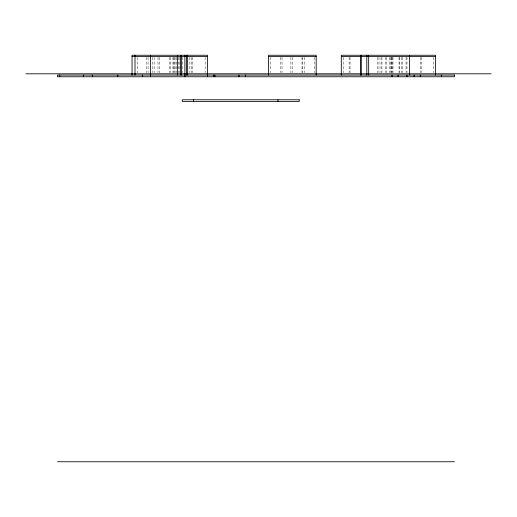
<?xml version="1.0" encoding="UTF-8"?>
<svg xmlns="http://www.w3.org/2000/svg" width="517" height="517" viewBox="0 0 517 517"><rect width="100%" height="100%" fill="white"/><g stroke="black" fill="none" stroke-linecap="round" stroke-linejoin="round"><path stroke-width="0.39" stroke-dasharray="2.58 1.94" d="M433.22 57.322L433.22 72.645M421.277 57.322L421.277 72.645M420.36 57.322L420.36 72.645M406.976 57.322L406.976 72.645M406.058 57.322L406.058 72.645M402.594 57.322L402.594 72.645M401.677 57.322L401.677 72.645M399.551 57.322L399.551 72.645M399.059 57.322L399.059 72.645M392.985 57.322L392.985 72.645M392.623 57.322L392.623 72.645M391.705 57.322L391.705 72.645M391.569 57.322L391.569 72.645M390.574 57.322L390.574 72.645M389.656 57.322L389.656 72.645M386.193 57.322L386.193 72.645M385.275 57.322L385.275 72.645M381.947 57.322L381.947 72.645M381.029 57.322L381.029 72.645M378.974 57.322L378.974 72.645M377.559 57.322L377.559 72.645M350.041 57.322L350.041 72.645M349.124 57.322L349.124 72.645M343.631 57.322L343.631 72.645M314.504 57.322L314.504 72.645M304.384 57.322L304.384 72.645M302.697 57.322L302.697 72.645M302.018 57.322L302.018 72.645M292.577 57.322L292.577 72.645M290.89 57.322L290.89 72.645M282.03 57.322L282.03 72.645M280.343 57.322L280.343 72.645M270.268 57.322L270.268 72.645M205.146 57.322L205.146 72.645M192.427 57.322L192.427 72.645M191.387 57.322L191.387 72.645M189.862 57.322L189.862 72.645M182.514 57.322L182.514 72.645M179.535 57.322L179.535 72.645M178.501 57.322L178.501 72.645M176.4 57.322L176.413 72.645M175.089 57.322L175.089 72.645M174.772 57.322L174.772 72.645M173.247 57.322L173.247 72.645M172.956 57.322L172.956 72.645M170.339 57.322L170.339 72.645M169.305 57.322L169.305 72.645M159.333 57.322L159.333 72.645M158.002 57.322L158.002 72.645M154.144 57.322L154.144 72.645M152.812 57.322L152.812 72.645M148.069 57.322L148.069 72.645M146.738 57.322L146.738 72.645M137.38 57.322L137.38 72.645"/><path stroke-width="0.78" d="M132.042 56.515L207.517 56.515M268.582 56.515L316.191 56.515M341.298 56.515L435.553 56.515M25.85 73.802L491.15 73.802M57.471 461.752L454.456 461.752M441.369 75.068L441.369 76.755M435.553 75.068L435.553 55.248L341.298 55.248L341.298 75.068M420.327 75.068L420.327 76.755M414.104 75.068L414.104 76.755M409.626 55.248L409.626 75.068M406.937 75.068L406.937 76.755M398.096 75.068L398.096 76.755M392.035 75.068L392.035 76.755M368.673 55.248L368.673 75.068M366.805 55.248L366.805 75.068M361.312 55.248L361.312 75.068M360.394 55.248L360.394 75.068M316.191 75.068L316.191 55.248L268.582 55.248L268.582 75.068M277.972 99.775L277.972 101.461M245.517 75.068L245.517 76.755M238.99 75.068L238.99 76.755M214.865 75.068L214.865 76.755M213.825 75.068L213.825 76.755M207.517 76.755L207.517 55.248L132.042 55.248L132.042 75.068M193.642 99.775L193.629 101.461M187.645 55.248L187.645 75.068M186.605 55.248L186.605 75.068M184.879 55.248L184.879 76.755M181.557 55.248L181.557 75.068M180.517 55.248L180.517 75.068M177.434 55.248L177.434 75.068M150.589 55.248L150.589 76.755M142.382 75.068L142.382 76.755M135.008 55.248L135.008 75.068M117.792 75.068L117.792 76.755M92.349 75.068L92.349 76.755M83.515 75.068L83.515 76.755M59.733 75.068L59.733 76.755M454.469 75.068L57.477 75.068L57.477 76.755L454.469 76.755L454.469 75.068M299.22 99.775L182.249 99.775L182.249 101.461L299.22 101.461L299.22 99.775"/></g></svg>
